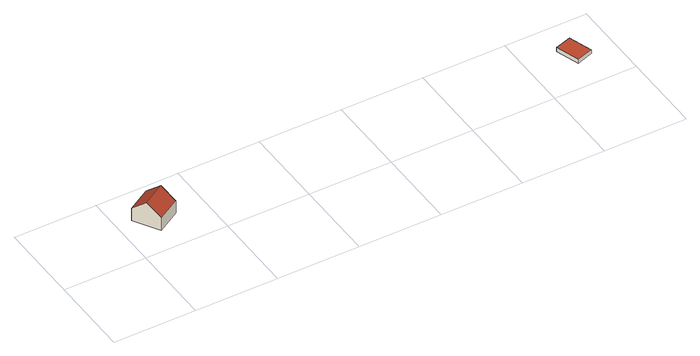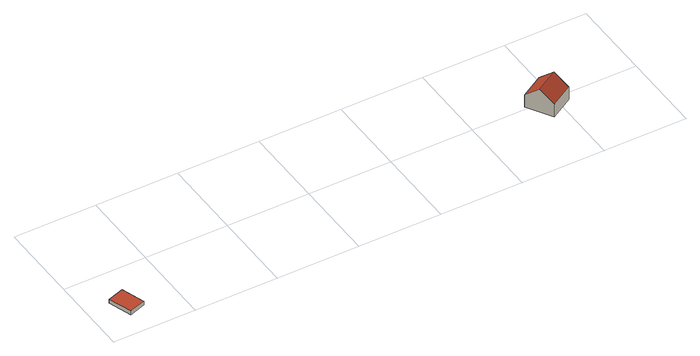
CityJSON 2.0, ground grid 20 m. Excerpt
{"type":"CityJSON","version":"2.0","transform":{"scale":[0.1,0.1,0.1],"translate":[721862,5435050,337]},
"CityObjects":{
"building1":{"type":"Building","attributes":{"Gemeindeschluessel":"09375181","HoeheDach":"348.350","HoeheGrund":"342.280","Methode":"2000","NiedrigsteTraufeDesGebaeudes":"345.545","Geometrietyp2DReferenz":"3000","measuredHeight":6.07,"function":"31001_2000","roofType":"3100"},"geometry":[{"type":"Solid","lod":"2","boundaries":[[[[0,1,2,3]],[[4,5,6,1,0]],[[3,2,7,8,9]],[[2,1,6,7]],[[7,6,5,8]],[[4,0,3,9]],[[9,8,5,4]]]],"semantics":{"surfaces":[{"type":"WallSurface","Flaeche":"21.004","Z_MAX":"3.271","Z_MAX_ASL":"345.551","Z_MIN":"0.000","Z_MIN_ASL":"342.280"},{"type":"WallSurface","Flaeche":"32.604","Z_MAX":"6.070","Z_MAX_ASL":"348.350","Z_MIN":"0.000","Z_MIN_ASL":"342.280"},{"type":"WallSurface","Flaeche":"32.579","Z_MAX":"6.070","Z_MAX_ASL":"348.350","Z_MIN":"0.000","Z_MIN_ASL":"342.280"},{"type":"RoofSurface","Dachneigung":"51.250","Dachorientierung":"148.840","Flaeche":"28.807","Z_MAX":"6.070","Z_MAX_ASL":"348.350","Z_MIN":"3.265","Z_MIN_ASL":"345.545"},{"type":"RoofSurface","Dachneigung":"51.248","Dachorientierung":"328.839","Flaeche":"28.847","Z_MAX":"6.070","Z_MAX_ASL":"348.350","Z_MIN":"3.270","Z_MIN_ASL":"345.550"},{"type":"GroundSurface","Flaeche":"44.958","Z_MAX":"0.000","Z_MAX_ASL":"342.280","Z_MIN":"0.000","Z_MIN_ASL":"342.280"},{"type":"WallSurface","Flaeche":"21.109","Z_MAX":"3.270","Z_MAX_ASL":"345.550","Z_MIN":"0.000","Z_MIN_ASL":"342.280"}],"values":[[0,1,2,3,4,5,6]]}}]},
"building2":{"type":"Building","attributes":{"Gemeindeschluessel":"09375181","HoeheDach":"338.254","HoeheGrund":"337.650","Methode":"2000","NiedrigsteTraufeDesGebaeudes":"338.254","Geometrietyp2DReferenz":"3000","measuredHeight":0.604,"function":"53001_1800","roofType":"1000"},"geometry":[{"type":"Solid","lod":"2","boundaries":[[[[10,11,12,13]],[[13,12,14,15]],[[16,10,13,15]],[[11,17,14,12]],[[15,14,17,16]],[[11,10,16,17]]]],"semantics":{"surfaces":[{"type":"WallSurface","Flaeche":"3.624","Z_MAX":"0.604","Z_MAX_ASL":"338.254","Z_MIN":"-0.396","Z_MIN_ASL":"337.254"},{"type":"WallSurface","Flaeche":"2.536","Z_MAX":"0.604","Z_MAX_ASL":"338.254","Z_MIN":"-0.396","Z_MIN_ASL":"337.254"},{"type":"GroundSurface","Flaeche":"25.190","Z_MAX":"-0.396","Z_MAX_ASL":"337.254","Z_MIN":"-0.396","Z_MIN_ASL":"337.254"},{"type":"RoofSurface","Dachneigung":"90.000","Dachorientierung":"-1.000","Flaeche":"25.190","Z_MAX":"0.604","Z_MAX_ASL":"338.254","Z_MIN":"0.604","Z_MIN_ASL":"338.254"}],"values":[[0,1,2,3,0,1]]}}]}
},
"vertices":[
[99,42,53],[99,42,85],[44,9,86],[44,9,53],[63,102,53],[63,102,86],[81,72,114],[25,39,114],[7,69,86],[7,69,53],
[1123,142,3],[1123,142,13],[1142,85,13],[1142,85,3],[1102,72,13],[1102,72,3],[1083,129,3],[1083,129,13]
]}
